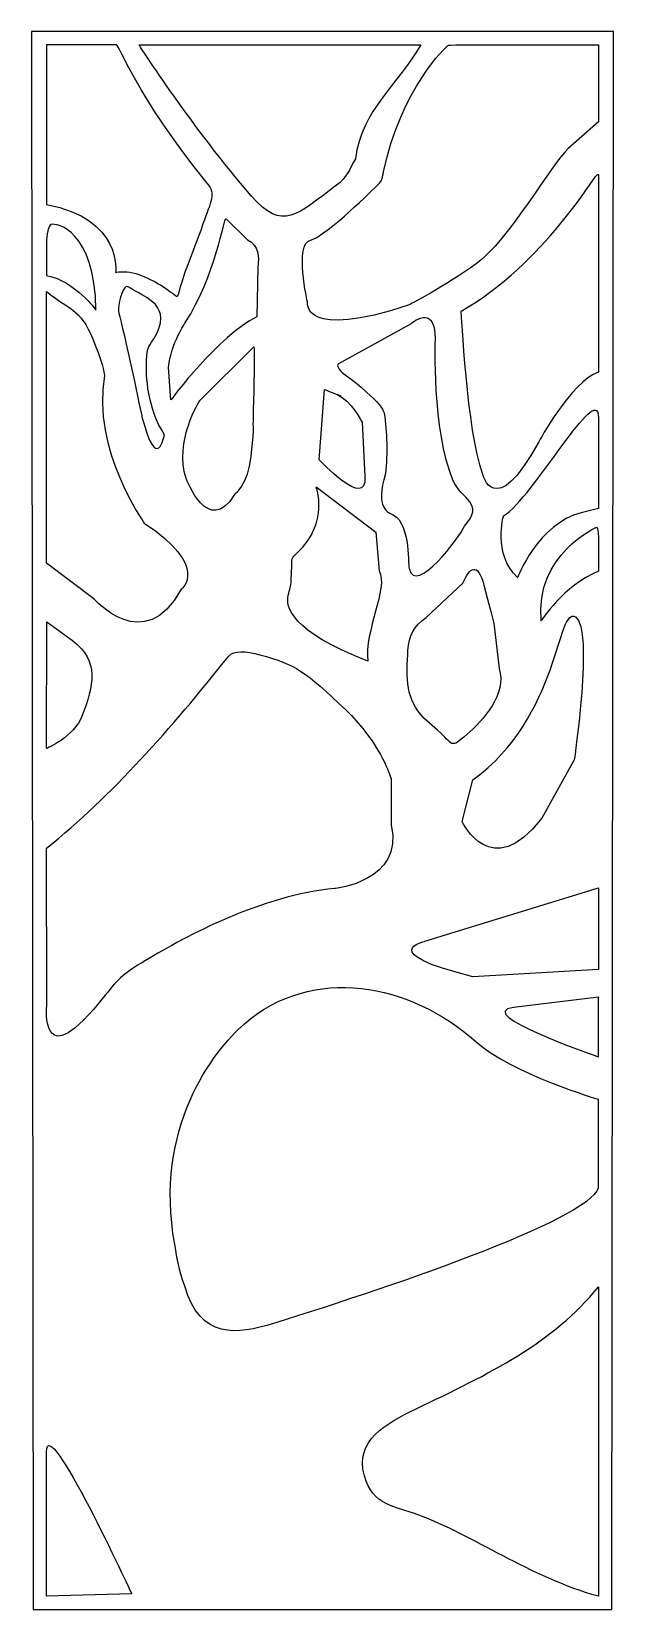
# Model space of a CAD drawing. Header units: centimetres. Extents: x -20 to -13.3, y -9 to 9.
import ezdxf

# ---------------------------------------------------------------- set-up
doc = ezdxf.new("R2010")
doc.units = ezdxf.units.CM
doc.header["$MEASUREMENT"] = 0
doc.layers.add('layer 1', color=7, linetype='Continuous')

msp = doc.modelspace()

# ---------------------------------------------------------------- linework, layer by layer
at = {"layer": 'layer 1', "color": 250}
for points, knots in [([(-19.98139, 9.00077), (-19.98139, 9.00077), (-13.34353, 9.00077), (-13.34353, 9.00077), (-13.34353, 9.00077), (-13.34353, 9.00077), (-13.36229, -9.00021), (-13.36229, -9.00021), (-13.36229, -9.00021), (-13.36229, -9.00021), (-19.96265, -9.00021), (-19.96265, -9.00021), (-19.96265, -9.00021), (-19.96265, -9.00021), (-19.98139, 9.00077), (-19.98139, 9.00077)], [0, 0, 0, 0, 0.2, 0.2, 0.2, 0.2, 0.4, 0.4, 0.4, 0.4, 0.6, 0.6, 0.6, 0.6, 1, 1, 1, 1]), ([(-19.81049, 8.84837), (-19.81049, 8.84837), (-19.01413, 8.84824), (-19.01413, 8.84824), (-19.01413, 8.84824), (-18.97661, 8.84824), (-18.79523, 8.279), (-17.97942, 7.27198), (-17.97942, 7.27198), (-17.86867, 7.13528), (-17.93057, 7.0815), (-18.0222, 6.80945), (-18.0222, 6.80945), (-18.08611, 6.61965), (-18.19146, 6.3746), (-18.2537, 6.184), (-18.2537, 6.184), (-18.34537, 5.90323), (-18.25662, 5.9528), (-18.50769, 6.10697), (-18.50769, 6.10697), (-18.65529, 6.1976), (-18.85956, 6.29189), (-19.02214, 6.25231), (-19.02214, 6.25231), (-19.02214, 6.25231), (-18.94651, 6.87022), (-19.81018, 7.02846), (-19.81018, 7.02846), (-19.81064, 7.84236), (-19.81082, 8.22687), (-19.81049, 8.84837)], [0, 0, 0, 0, 0.11111111, 0.11111111, 0.11111111, 0.11111111, 0.22222222, 0.22222222, 0.22222222, 0.22222222, 0.33333333, 0.33333333, 0.33333333, 0.33333333, 0.44444444, 0.44444444, 0.44444444, 0.44444444, 0.55555556, 0.55555556, 0.55555556, 0.55555556, 0.66666667, 0.66666667, 0.66666667, 0.66666667, 0.77777778, 0.77777778, 0.77777778, 0.77777778, 1, 1, 1, 1]), ([(-18.75499, 8.84831), (-18.75499, 8.84831), (-18.12568, 7.87342), (-17.47513, 7.12696), (-17.47513, 7.12696), (-17.11283, 6.71124), (-16.95843, 6.91073), (-16.50114, 7.24729), (-16.50114, 7.24729), (-16.38603, 7.33196), (-16.34952, 7.44104), (-16.28717, 7.55008), (-16.28717, 7.55008), (-16.21992, 8.10057), (-15.79035, 8.41256), (-15.54111, 8.8483), (-15.54111, 8.8483), (-15.54111, 8.8483), (-18.75499, 8.84831), (-18.75499, 8.84831)], [0, 0, 0, 0, 0.16666667, 0.16666667, 0.16666667, 0.16666667, 0.33333333, 0.33333333, 0.33333333, 0.33333333, 0.5, 0.5, 0.5, 0.5, 0.66666667, 0.66666667, 0.66666667, 0.66666667, 1, 1, 1, 1]), ([(-15.22403, 8.84475), (-15.25421, 8.83427), (-15.76508, 8.34625), (-15.96703, 7.40117), (-15.96703, 7.40117), (-15.98382, 7.3226), (-15.97443, 7.3073), (-16.03008, 7.25234), (-16.03008, 7.25234), (-16.17348, 7.11071), (-16.64451, 6.65489), (-16.80021, 6.62152), (-16.80021, 6.62152), (-16.98475, 6.58197), (-16.83319, 5.90948), (-16.83319, 5.90948), (-16.83319, 5.90948), (-16.83319, 5.90948), (-16.89248, 5.47432), (-15.67448, 5.8831), (-15.67448, 5.8831), (-15.68762, 5.87375), (-15.26841, 6.09378), (-14.90824, 6.35094), (-14.90824, 6.35094), (-14.54809, 6.60811), (-14.03992, 7.50558), (-13.86224, 7.66323), (-13.86224, 7.66323), (-13.86224, 7.66323), (-13.51424, 7.97201), (-13.51424, 7.97201), (-13.51424, 7.97201), (-13.51424, 7.97201), (-13.51437, 8.84842), (-13.51437, 8.84842), (-13.51437, 8.84842), (-13.51437, 8.84842), (-15.19272, 8.85563), (-15.22403, 8.84475)], [0, 0, 0, 0, 0.09090909, 0.09090909, 0.09090909, 0.09090909, 0.18181818, 0.18181818, 0.18181818, 0.18181818, 0.27272727, 0.27272727, 0.27272727, 0.27272727, 0.36363636, 0.36363636, 0.36363636, 0.36363636, 0.45454545, 0.45454545, 0.45454545, 0.45454545, 0.54545455, 0.54545455, 0.54545455, 0.54545455, 0.63636364, 0.63636364, 0.63636364, 0.63636364, 0.72727273, 0.72727273, 0.72727273, 0.72727273, 0.81818182, 0.81818182, 0.81818182, 0.81818182, 1, 1, 1, 1]), ([(-13.53035, 7.36637), (-13.55522, 7.36869), (-14.12799, 6.36307), (-15.08024, 5.80925), (-15.08024, 5.80925), (-15.08024, 5.80925), (-15.01381, 4.44844), (-14.83664, 3.95792), (-14.83664, 3.95792), (-14.83664, 3.95792), (-14.70377, 3.38827), (-14.19442, 4.32186), (-14.19442, 4.32186), (-14.19442, 4.32186), (-13.8257, 5.00377), (-13.51566, 5.11453), (-13.51566, 5.11453), (-13.51236, 5.2283), (-13.51573, 7.22975), (-13.51431, 7.37072), (-13.51431, 7.37072), (-13.51426, 7.37596), (-13.52947, 7.36629), (-13.53035, 7.36637)], [0, 0, 0, 0, 0.14285714, 0.14285714, 0.14285714, 0.14285714, 0.28571429, 0.28571429, 0.28571429, 0.28571429, 0.42857143, 0.42857143, 0.42857143, 0.42857143, 0.57142857, 0.57142857, 0.57142857, 0.57142857, 0.71428571, 0.71428571, 0.71428571, 0.71428571, 1, 1, 1, 1]), ([(-17.763, 6.8653), (-17.78407, 6.88583), (-17.88414, 6.2137), (-18.22744, 5.68014), (-18.22744, 5.68014), (-18.22744, 5.68014), (-18.38856, 5.44989), (-18.42015, 5.16771), (-18.42015, 5.16771), (-18.42015, 5.16771), (-18.39173, 4.79974), (-18.39173, 4.79974), (-18.39173, 4.79974), (-18.39173, 4.79974), (-17.84831, 5.52896), (-17.41232, 5.7479), (-17.41232, 5.7479), (-17.41232, 5.7479), (-17.40062, 6.3111), (-17.40062, 6.3111), (-17.40062, 6.3111), (-17.38348, 6.43664), (-17.38489, 6.55522), (-17.51616, 6.62509), (-17.51616, 6.62509), (-17.51616, 6.62509), (-17.763, 6.8653), (-17.763, 6.8653)], [0, 0, 0, 0, 0.125, 0.125, 0.125, 0.125, 0.25, 0.25, 0.25, 0.25, 0.375, 0.375, 0.375, 0.375, 0.5, 0.5, 0.5, 0.5, 0.625, 0.625, 0.625, 0.625, 0.75, 0.75, 0.75, 0.75, 1, 1, 1, 1]), ([(-19.75645, 6.79944), (-19.70284, 6.82068), (-19.25839, 6.74402), (-19.24674, 5.82096), (-19.24674, 5.82096), (-19.24674, 5.82096), (-19.47823, 6.1525), (-19.81041, 6.21844), (-19.81041, 6.21844), (-19.80796, 6.43615), (-19.83371, 6.76881), (-19.75645, 6.79944)], [0, 0, 0, 0, 0.25, 0.25, 0.25, 0.25, 0.5, 0.5, 0.5, 0.5, 1, 1, 1, 1]), ([(-19.81051, 6.03541), (-19.81051, 6.03541), (-19.81095, 2.93418), (-19.81095, 2.93418), (-19.81095, 2.93418), (-19.81095, 2.93418), (-19.26944, 2.53034), (-19.26944, 2.53034), (-19.26944, 2.53034), (-19.26944, 2.53034), (-18.69579, 1.86159), (-18.27311, 2.6382), (-18.27311, 2.6382), (-18.27311, 2.6382), (-17.941, 2.89706), (-18.69579, 3.39324), (-18.69579, 3.39324), (-18.69579, 3.39324), (-19.29963, 4.23457), (-19.14867, 5.07589), (-19.14867, 5.07589), (-19.14867, 5.07589), (-19.16022, 5.17888), (-19.24637, 5.40557), (-19.24637, 5.40557), (-19.41457, 5.84805), (-19.51055, 5.79547), (-19.81051, 6.03541)], [0, 0, 0, 0, 0.125, 0.125, 0.125, 0.125, 0.25, 0.25, 0.25, 0.25, 0.375, 0.375, 0.375, 0.375, 0.5, 0.5, 0.5, 0.5, 0.625, 0.625, 0.625, 0.625, 0.75, 0.75, 0.75, 0.75, 1, 1, 1, 1]), ([(-18.82171, 6.0531), (-18.69861, 5.97532), (-18.34784, 5.87124), (-18.58824, 5.49469), (-18.58824, 5.49469), (-18.6581, 5.38526), (-18.66245, 5.39519), (-18.66935, 5.25258), (-18.66935, 5.25258), (-18.67867, 5.06011), (-18.66097, 4.71519), (-18.46649, 4.40048), (-18.46649, 4.40048), (-18.46649, 4.40048), (-18.55163, 3.93816), (-18.7219, 4.60731), (-18.7219, 4.60731), (-18.7219, 4.60731), (-18.93474, 5.61184), (-18.98583, 5.78825), (-18.98583, 5.78825), (-19.00027, 5.82242), (-18.97218, 6.02157), (-18.91593, 6.07852), (-18.91593, 6.07852), (-18.88573, 6.10909), (-18.85668, 6.0752), (-18.82171, 6.0531)], [0, 0, 0, 0, 0.125, 0.125, 0.125, 0.125, 0.25, 0.25, 0.25, 0.25, 0.375, 0.375, 0.375, 0.375, 0.5, 0.5, 0.5, 0.5, 0.625, 0.625, 0.625, 0.625, 0.75, 0.75, 0.75, 0.75, 1, 1, 1, 1]), ([(-16.48028, 5.21061), (-16.48028, 5.21061), (-15.65883, 5.6621), (-15.65883, 5.6621), (-15.65883, 5.6621), (-15.65883, 5.6621), (-15.37448, 5.91042), (-15.37448, 5.49279), (-15.37448, 5.49279), (-15.37448, 5.49279), (-15.4134, 4.45453), (-15.1738, 3.88182), (-15.1738, 3.88182), (-15.07993, 3.6574), (-14.80245, 3.62775), (-15.04274, 3.35948), (-15.04274, 3.35948), (-15.09289, 3.23606), (-15.60102, 2.55851), (-15.67463, 2.87412), (-15.67463, 2.87412), (-15.69043, 2.94184), (-15.65883, 3.43849), (-15.89579, 3.50622), (-15.89579, 3.50622), (-15.89579, 3.50622), (-16.06956, 3.56265), (-15.94318, 3.9577), (-15.94318, 3.9577), (-15.91965, 4.19298), (-15.92493, 4.4225), (-15.95898, 4.64623), (-15.95898, 4.64623), (-15.95898, 4.64623), (-15.9717, 4.71219), (-16.07854, 4.81268), (-16.07854, 4.81268), (-16.3212, 5.04091), (-16.32458, 5.0238), (-16.4209, 5.09701), (-16.4209, 5.09701), (-16.47873, 5.14096), (-16.50496, 5.19298), (-16.48028, 5.21061)], [0, 0, 0, 0, 0.08333333, 0.08333333, 0.08333333, 0.08333333, 0.16666667, 0.16666667, 0.16666667, 0.16666667, 0.25, 0.25, 0.25, 0.25, 0.33333333, 0.33333333, 0.33333333, 0.33333333, 0.41666667, 0.41666667, 0.41666667, 0.41666667, 0.5, 0.5, 0.5, 0.5, 0.58333333, 0.58333333, 0.58333333, 0.58333333, 0.66666667, 0.66666667, 0.66666667, 0.66666667, 0.75, 0.75, 0.75, 0.75, 0.83333333, 0.83333333, 0.83333333, 0.83333333, 1, 1, 1, 1]), ([(-17.44391, 5.40249), (-17.44391, 5.40249), (-18.05999, 4.79297), (-18.05999, 4.79297), (-18.05999, 4.79297), (-18.05999, 4.79297), (-18.36014, 4.33019), (-18.21796, 3.90127), (-18.21796, 3.90127), (-18.21796, 3.90127), (-17.96522, 3.22403), (-17.66506, 3.72068), (-17.66506, 3.72068), (-17.66506, 3.72068), (-17.51359, 3.83078), (-17.48116, 4.15437), (-17.48116, 4.15437), (-17.43084, 4.65631), (-17.46874, 4.21554), (-17.44942, 4.7889), (-17.44942, 4.7889), (-17.4398, 5.07502), (-17.44391, 5.40249), (-17.44391, 5.40249)], [0, 0, 0, 0, 0.14285714, 0.14285714, 0.14285714, 0.14285714, 0.28571429, 0.28571429, 0.28571429, 0.28571429, 0.42857143, 0.42857143, 0.42857143, 0.42857143, 0.57142857, 0.57142857, 0.57142857, 0.57142857, 0.71428571, 0.71428571, 0.71428571, 0.71428571, 1, 1, 1, 1]), ([(-16.63826, 4.91713), (-16.63826, 4.91713), (-16.70144, 4.11574), (-16.70144, 4.11574), (-16.70144, 4.11574), (-16.70144, 4.11574), (-16.14854, 3.52879), (-16.18014, 3.92385), (-16.18014, 3.92385), (-16.18014, 3.92385), (-16.21173, 4.54465), (-16.21173, 4.54465), (-16.21173, 4.54465), (-16.21173, 4.54465), (-16.33811, 4.79297), (-16.49608, 4.8607), (-16.49608, 4.8607), (-16.33811, 4.79297), (-16.63826, 4.91713), (-16.63826, 4.91713)], [0, 0, 0, 0, 0.16666667, 0.16666667, 0.16666667, 0.16666667, 0.33333333, 0.33333333, 0.33333333, 0.33333333, 0.5, 0.5, 0.5, 0.5, 0.66666667, 0.66666667, 0.66666667, 0.66666667, 1, 1, 1, 1]), ([(-14.59796, 3.47442), (-14.59796, 3.47442), (-14.721, 3.04368), (-14.43802, 2.77117), (-14.43802, 2.77117), (-14.43802, 2.77117), (-14.19933, 3.38998), (-13.71176, 3.5113), (-13.71176, 3.5113), (-13.71176, 3.5113), (-13.51426, 3.56045), (-13.51426, 3.56045), (-13.51426, 3.56045), (-13.51426, 3.56045), (-13.51384, 4.59257), (-13.51384, 4.59257), (-13.51384, 4.59257), (-13.51365, 5.03746), (-14.25954, 3.68056), (-14.59796, 3.47442)], [0, 0, 0, 0, 0.16666667, 0.16666667, 0.16666667, 0.16666667, 0.33333333, 0.33333333, 0.33333333, 0.33333333, 0.5, 0.5, 0.5, 0.5, 0.66666667, 0.66666667, 0.66666667, 0.66666667, 1, 1, 1, 1]), ([(-16.73609, 3.80644), (-16.73609, 3.80644), (-16.5789, 3.40396), (-16.95119, 3.05403), (-16.95119, 3.05403), (-17.01995, 2.98932), (-17.01067, 2.9873), (-17.01389, 2.90393), (-17.01389, 2.90393), (-17.01389, 2.90393), (-17.02004, 2.74591), (-17.02004, 2.74591), (-17.02004, 2.74591), (-17.02334, 2.66118), (-17.03559, 2.64169), (-17.05332, 2.56849), (-17.05332, 2.56849), (-17.08305, 2.44583), (-17.03168, 2.158), (-16.1449, 1.818), (-16.1449, 1.818), (-16.18929, 2.15897), (-15.90824, 2.65188), (-16.01513, 2.84827), (-16.01513, 2.84827), (-16.01513, 2.84827), (-16.05248, 3.2907), (-16.05248, 3.2907), (-16.05248, 3.2907), (-16.05248, 3.2907), (-16.73609, 3.80644), (-16.73609, 3.80644)], [0, 0, 0, 0, 0.11111111, 0.11111111, 0.11111111, 0.11111111, 0.22222222, 0.22222222, 0.22222222, 0.22222222, 0.33333333, 0.33333333, 0.33333333, 0.33333333, 0.44444444, 0.44444444, 0.44444444, 0.44444444, 0.55555556, 0.55555556, 0.55555556, 0.55555556, 0.66666667, 0.66666667, 0.66666667, 0.66666667, 0.77777778, 0.77777778, 0.77777778, 0.77777778, 1, 1, 1, 1]), ([(-13.53541, 3.34669), (-13.53541, 3.34669), (-14.24117, 3.03488), (-14.16735, 2.27888), (-14.16735, 2.27888), (-14.16735, 2.27888), (-13.9183, 2.67729), (-13.5123, 2.84431), (-13.5123, 2.84431), (-13.52154, 2.98223), (-13.49961, 3.34698), (-13.53541, 3.34669)], [0, 0, 0, 0, 0.25, 0.25, 0.25, 0.25, 0.5, 0.5, 0.5, 0.5, 1, 1, 1, 1]), ([(-15.06104, 2.70759), (-15.06104, 2.70759), (-15.47956, 2.31522), (-15.47956, 2.31522), (-15.47956, 2.31522), (-15.62138, 2.21587), (-15.67521, 2.11413), (-15.68725, 1.93888), (-15.68725, 1.93888), (-15.69608, 1.81032), (-15.70248, 1.63668), (-15.68122, 1.51121), (-15.68122, 1.51121), (-15.6606, 1.38954), (-15.60767, 1.27431), (-15.50575, 1.16889), (-15.50575, 1.16889), (-15.50575, 1.16889), (-15.35012, 1.02989), (-15.35012, 1.02989), (-15.35012, 1.02989), (-15.16628, 0.86569), (-15.20881, 0.81225), (-15.01681, 0.98043), (-15.01681, 0.98043), (-14.83326, 1.1412), (-14.55414, 1.44376), (-14.64717, 1.73386), (-14.64717, 1.73386), (-14.64717, 1.73386), (-14.70869, 2.25251), (-14.70869, 2.25251), (-14.70869, 2.25251), (-14.70869, 2.25251), (-14.77119, 2.50071), (-14.82063, 2.68447), (-14.82063, 2.68447), (-14.89417, 2.95777), (-14.98655, 2.88566), (-15.06104, 2.70759)], [0, 0, 0, 0, 0.09090909, 0.09090909, 0.09090909, 0.09090909, 0.18181818, 0.18181818, 0.18181818, 0.18181818, 0.27272727, 0.27272727, 0.27272727, 0.27272727, 0.36363636, 0.36363636, 0.36363636, 0.36363636, 0.45454545, 0.45454545, 0.45454545, 0.45454545, 0.54545455, 0.54545455, 0.54545455, 0.54545455, 0.63636364, 0.63636364, 0.63636364, 0.63636364, 0.72727273, 0.72727273, 0.72727273, 0.72727273, 0.81818182, 0.81818182, 0.81818182, 0.81818182, 1, 1, 1, 1]), ([(-13.77661, 2.32248), (-13.98625, 2.45979), (-13.95131, 1.18654), (-14.94712, 0.46254), (-14.94712, 0.46254), (-14.94712, 0.46254), (-15.06941, -0.01181), (-15.06941, -0.01181), (-15.06941, -0.01181), (-15.06941, -0.01181), (-14.73748, -0.72334), (-14.16096, 0.02563), (-14.16096, 0.02563), (-14.16096, 0.02563), (-13.79108, 0.69113), (-13.79108, 0.69113), (-13.79108, 0.69113), (-13.79108, 0.69113), (-13.56697, 2.18518), (-13.77661, 2.32248)], [0, 0, 0, 0, 0.16666667, 0.16666667, 0.16666667, 0.16666667, 0.33333333, 0.33333333, 0.33333333, 0.33333333, 0.5, 0.5, 0.5, 0.5, 0.66666667, 0.66666667, 0.66666667, 0.66666667, 1, 1, 1, 1]), ([(-19.51511, 2.05226), (-19.51511, 2.05226), (-19.80866, 2.26501), (-19.80866, 2.26501), (-19.80866, 2.26501), (-19.80866, 2.26501), (-19.81161, 0.81984), (-19.81161, 0.81984), (-19.81161, 0.81984), (-19.81161, 0.82343), (-19.49466, 0.95358), (-19.40351, 1.19816), (-19.40351, 1.19816), (-19.2786, 1.53333), (-19.1973, 1.82191), (-19.51511, 2.05226)], [0, 0, 0, 0, 0.2, 0.2, 0.2, 0.2, 0.4, 0.4, 0.4, 0.4, 0.6, 0.6, 0.6, 0.6, 1, 1, 1, 1]), ([(-17.73216, 1.8745), (-18.38821, 1.05343), (-19.064, 0.2817), (-19.8103, -0.31387), (-19.8103, -0.31387), (-19.8103, -0.31387), (-19.80774, -2.10772), (-19.80774, -2.10772), (-19.80774, -2.10772), (-19.80774, -2.10772), (-19.89638, -2.96898), (-19.14219, -1.99386), (-19.14219, -1.99386), (-18.98129, -1.78582), (-18.9215, -1.74381), (-18.68114, -1.59755), (-18.68114, -1.59755), (-18.22246, -1.31845), (-17.34462, -0.84925), (-16.52339, -0.77591), (-16.52339, -0.77591), (-16.52339, -0.77591), (-15.72984, -0.69679), (-15.87748, -0.05067), (-15.87748, -0.05067), (-15.87748, -0.05067), (-15.87748, 0.46359), (-15.87748, 0.46359), (-15.87748, 0.46359), (-15.87748, 0.46359), (-15.93899, 0.71133), (-16.179, 1.01984), (-16.179, 1.01984), (-16.23873, 1.09663), (-16.30889, 1.17788), (-16.39321, 1.25863), (-16.39321, 1.25863), (-16.86997, 1.71515), (-16.96106, 1.7735), (-17.37677, 1.89148), (-17.37677, 1.89148), (-17.53447, 1.93624), (-17.6775, 1.94292), (-17.73216, 1.8745)], [0, 0, 0, 0, 0.08333333, 0.08333333, 0.08333333, 0.08333333, 0.16666667, 0.16666667, 0.16666667, 0.16666667, 0.25, 0.25, 0.25, 0.25, 0.33333333, 0.33333333, 0.33333333, 0.33333333, 0.41666667, 0.41666667, 0.41666667, 0.41666667, 0.5, 0.5, 0.5, 0.5, 0.58333333, 0.58333333, 0.58333333, 0.58333333, 0.66666667, 0.66666667, 0.66666667, 0.66666667, 0.75, 0.75, 0.75, 0.75, 0.83333333, 0.83333333, 0.83333333, 0.83333333, 1, 1, 1, 1]), ([(-13.51425, -0.76706), (-13.51425, -0.76706), (-15.49353, -1.37724), (-15.49353, -1.37724), (-15.49353, -1.37724), (-15.49353, -1.37724), (-16.07964, -1.50287), (-14.94648, -1.78207), (-14.94648, -1.78207), (-14.94648, -1.78207), (-13.51427, -1.69831), (-13.51427, -1.69831), (-13.51427, -1.69831), (-13.51427, -1.69831), (-13.51425, -0.76706), (-13.51425, -0.76706)], [0, 0, 0, 0, 0.2, 0.2, 0.2, 0.2, 0.4, 0.4, 0.4, 0.4, 0.6, 0.6, 0.6, 0.6, 1, 1, 1, 1]), ([(-14.91391, -2.52226), (-15.66355, -1.85273), (-16.77449, -1.64181), (-17.5533, -2.32029), (-17.5533, -2.32029), (-17.91253, -2.63323), (-18.58925, -3.50508), (-18.34817, -4.83444), (-18.34817, -4.83444), (-18.31374, -5.02435), (-18.30953, -5.10388), (-18.23403, -5.31217), (-18.23403, -5.31217), (-18.05606, -5.92026), (-17.63586, -5.86655), (-17.22168, -5.73748), (-17.22168, -5.73748), (-15.81334, -5.29858), (-13.46921, -4.50239), (-13.51602, -4.15699), (-13.51602, -4.15699), (-13.51602, -4.15699), (-13.51623, -3.17985), (-13.51623, -3.17985), (-13.51623, -3.17985), (-13.51623, -3.17985), (-14.50526, -2.88725), (-14.91391, -2.52226)], [0, 0, 0, 0, 0.125, 0.125, 0.125, 0.125, 0.25, 0.25, 0.25, 0.25, 0.375, 0.375, 0.375, 0.375, 0.5, 0.5, 0.5, 0.5, 0.625, 0.625, 0.625, 0.625, 0.75, 0.75, 0.75, 0.75, 1, 1, 1, 1]), ([(-14.48246, -2.13398), (-14.48246, -2.13398), (-13.51432, -2.01453), (-13.51432, -2.01453), (-13.51432, -2.01453), (-13.51432, -2.01453), (-13.51342, -2.69667), (-13.51342, -2.69667), (-13.51342, -2.69667), (-13.51342, -2.69667), (-14.96763, -2.19384), (-14.48246, -2.13398)], [0, 0, 0, 0, 0.25, 0.25, 0.25, 0.25, 0.5, 0.5, 0.5, 0.5, 1, 1, 1, 1]), ([(-15.57218, -7.91994), (-14.93641, -8.15448), (-14.3093, -8.62685), (-13.51425, -8.8502), (-13.51425, -8.8502), (-13.51425, -8.8502), (-13.51537, -5.31833), (-13.51537, -5.31833), (-13.51537, -5.31833), (-14.02914, -5.96315), (-14.75495, -6.30752), (-15.60345, -6.71642), (-15.60345, -6.71642), (-15.93279, -6.87512), (-16.29787, -7.0697), (-16.18476, -7.47519), (-16.18476, -7.47519), (-16.08885, -7.81905), (-15.847, -7.81855), (-15.57218, -7.91994)], [0, 0, 0, 0, 0.16666667, 0.16666667, 0.16666667, 0.16666667, 0.33333333, 0.33333333, 0.33333333, 0.33333333, 0.5, 0.5, 0.5, 0.5, 0.66666667, 0.66666667, 0.66666667, 0.66666667, 1, 1, 1, 1]), ([(-19.81061, -7.20348), (-19.81061, -7.20348), (-19.81055, -8.85018), (-19.81055, -8.85018), (-19.81055, -8.85018), (-19.81055, -8.85018), (-18.83945, -8.82342), (-18.83945, -8.82342), (-18.83945, -8.82342), (-18.83945, -8.82342), (-19.81062, -6.71579), (-19.81061, -7.20348)], [0, 0, 0, 0, 0.25, 0.25, 0.25, 0.25, 0.5, 0.5, 0.5, 0.5, 1, 1, 1, 1])]:
    msp.add_open_spline(points, degree=3, knots=knots, dxfattribs=at)

doc.saveas('drawing.dxf')
